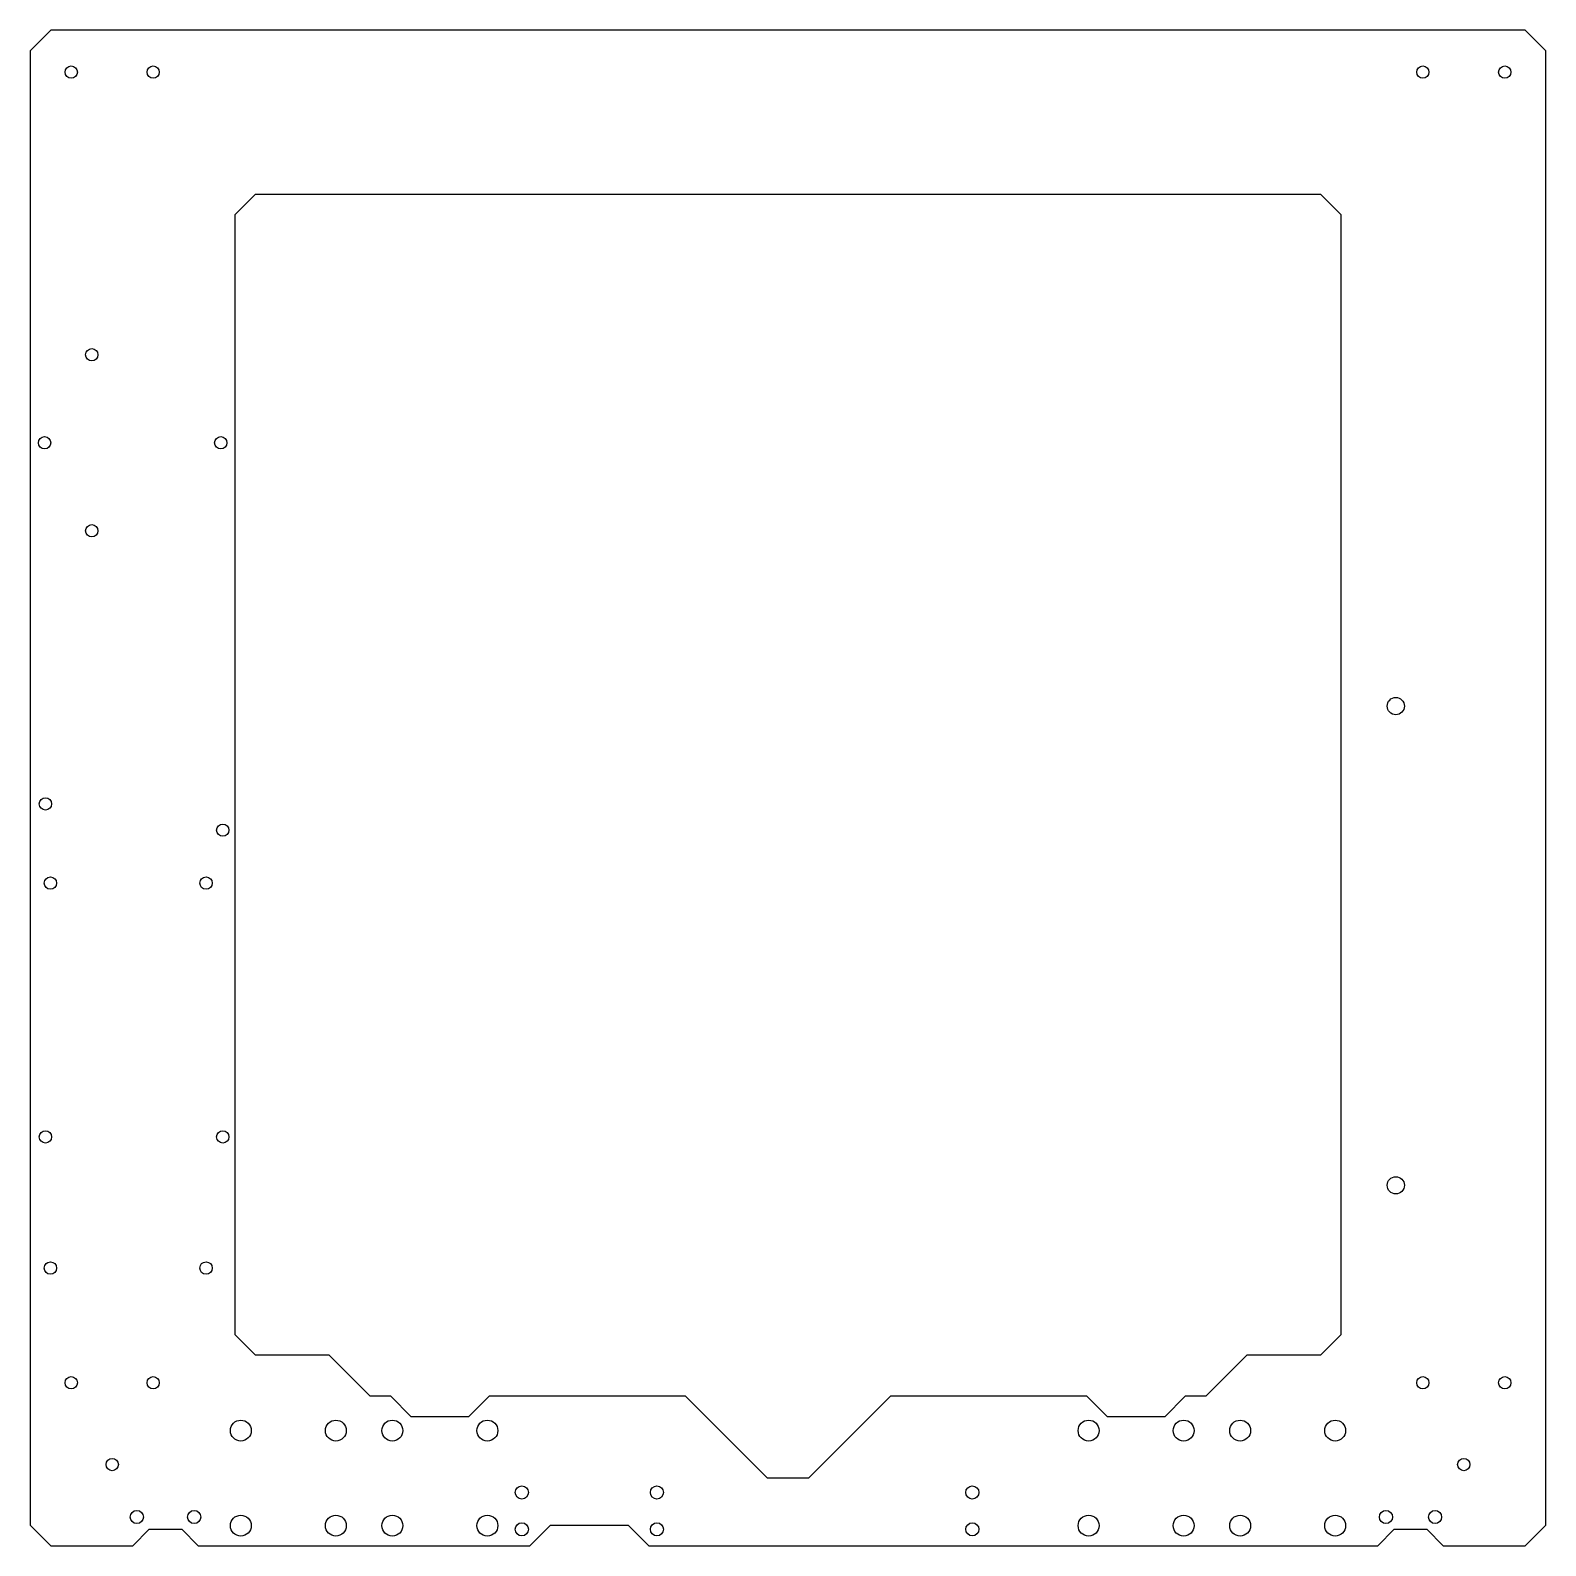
# Model space of a CAD drawing. Header units: millimetres. Extents: x 0 to 370, y 0 to 370.
import ezdxf

# ---------------------------------------------------------------- set-up
doc = ezdxf.new("R2010")
doc.units = ezdxf.units.MM
doc.header["$MEASUREMENT"] = 0
doc.layers.get('0').update_dxf_attribs({"true_color": 0xffffff})

msp = doc.modelspace()

# ---------------------------------------------------------------- linework, layer by layer
at = {"linetype": 'ByBlock'}
for points in [[(5, 0), (25, 0), (29, 4), (37, 4), (41, 0), (122, 0), (127, 5), (146, 5), (151, 0), (329, 0), (333, 4), (341, 4), (345, 0), (365, 0), (370, 5), (370, 365), (365, 370), (5, 370), (0, 365), (0, 5)], [(55, 46.5), (50, 51.5), (50, 325), (55, 330), (315, 330), (320, 325), (320, 51.5), (315, 46.5), (297, 46.5), (287, 36.5), (282, 36.5), (277, 31.5), (263, 31.5), (258, 36.5), (210, 36.5), (190, 16.5), (180, 16.5), (160, 36.5), (112, 36.5), (107, 31.5), (93, 31.5), (88, 36.5), (83, 36.5), (73, 46.5), (55, 46.5)]]:
    msp.add_lwpolyline(points, dxfattribs=at)
at = {"color": 178, "linetype": 'ByBlock'}
msp.add_lwpolyline([(0, 5), (5, 0)], dxfattribs=at)
for centre, radius in [((10, 359.8), 1.5), ((30, 359.8), 1.5), ((340, 359.8), 1.5), ((360, 359.8), 1.5), ((15, 290.8), 1.5), ((3.5, 269.3), 1.5), ((46.5, 269.3), 1.5), ((15, 247.8), 1.5), ((333.4, 205), 2.1), ((3.7, 181.1), 1.5), ((47, 174.7), 1.5), ((4.9, 161.8), 1.5), ((42.9, 161.8), 1.5), ((3.7, 99.8), 1.5), ((47, 99.8), 1.5), ((333.4, 88), 2.1), ((4.9, 67.8), 1.5), ((42.9, 67.8), 1.5), ((10, 39.8), 1.5), ((30, 39.8), 1.5), ((340, 39.8), 1.5), ((360, 39.8), 1.5), ((51.4, 28.1), 2.55), ((74.6, 28.1), 2.55), ((88.4, 28.1), 2.55), ((111.6, 28.1), 2.55), ((258.4, 28.1), 2.55), ((281.6, 28.1), 2.55), ((295.4, 28.1), 2.55), ((318.6, 28.1), 2.55), ((20, 19.8), 1.5), ((350, 19.8), 1.5), ((120, 13), 1.6), ((153, 13), 1.6), ((230, 13), 1.6), ((26, 7), 1.6), ((40, 7), 1.6), ((51.4, 4.9), 2.55), ((74.6, 4.9), 2.55), ((88.4, 4.9), 2.55), ((111.6, 4.9), 2.55), ((258.4, 4.9), 2.55), ((281.6, 4.9), 2.55), ((295.4, 4.9), 2.55), ((318.6, 4.9), 2.55), ((331, 7), 1.6), ((343, 7), 1.6), ((120, 4), 1.6), ((153, 4), 1.6), ((230, 4), 1.6)]:
    msp.add_circle(centre, radius)

doc.saveas('drawing.dxf')
